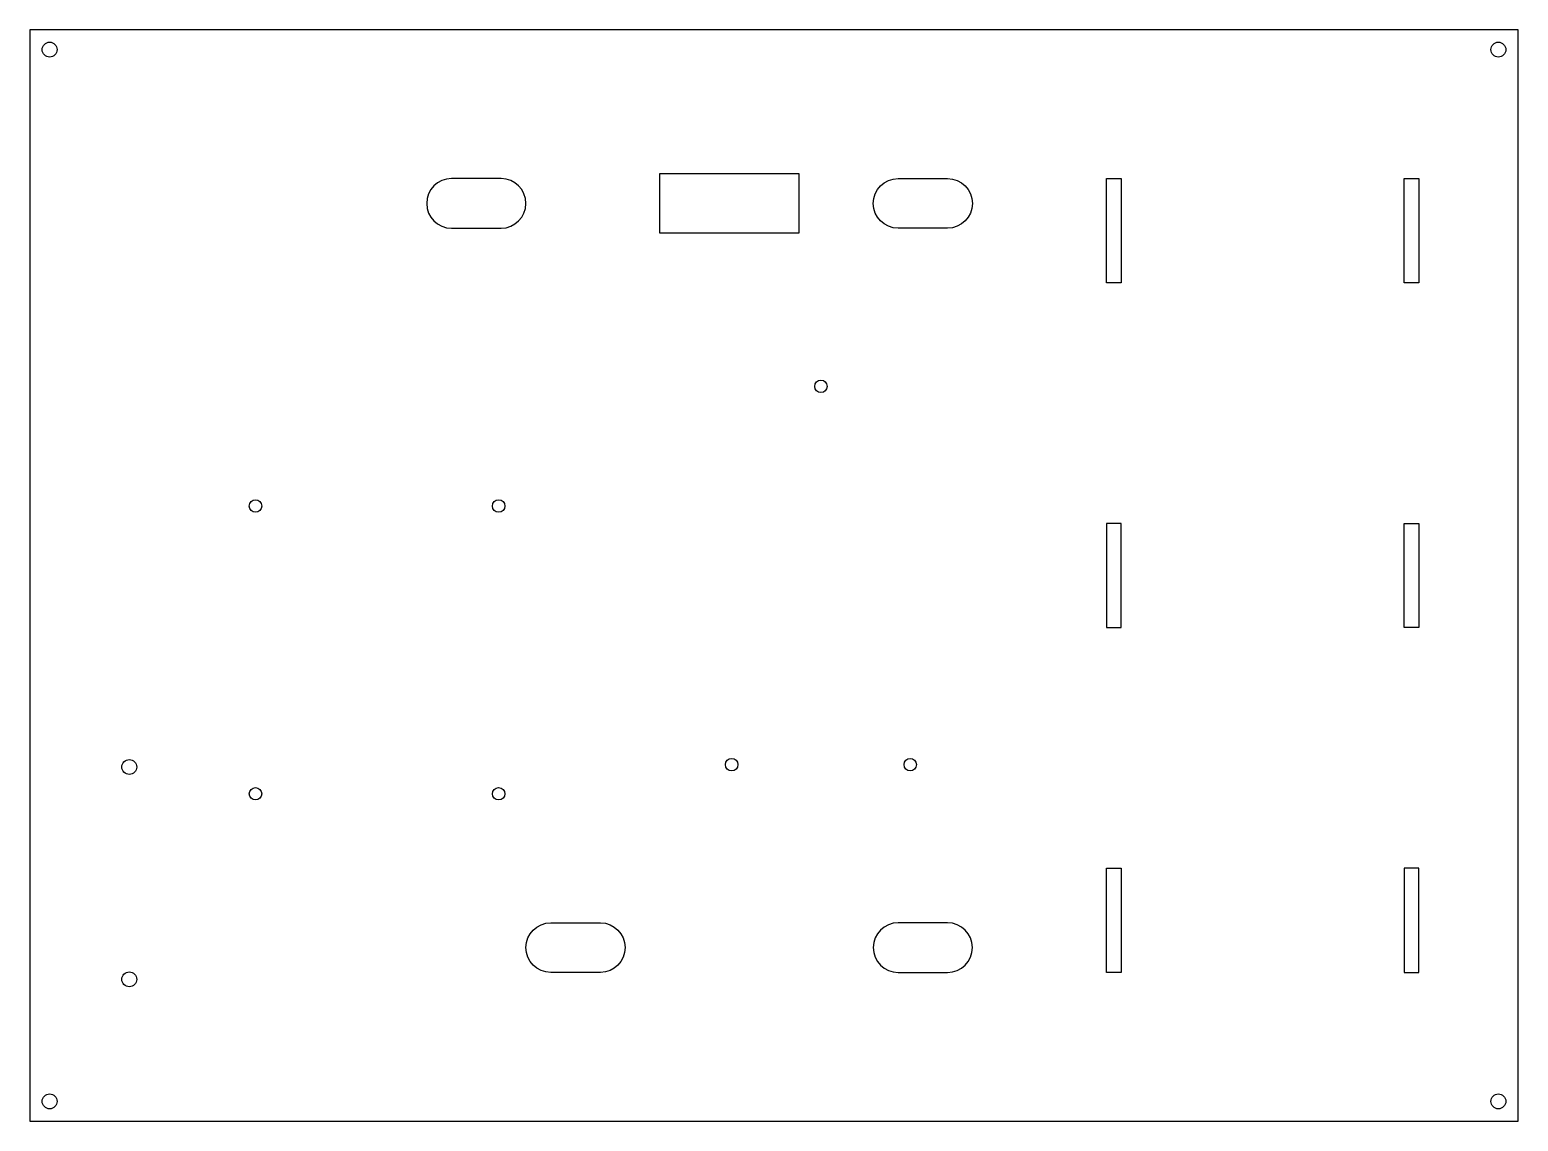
# Model space of a CAD drawing. Header units: millimetres. Extents: x -300 to 0, y -220 to 0.
import ezdxf

# ---------------------------------------------------------------- set-up
doc = ezdxf.new("R2010")
doc.units = ezdxf.units.MM
doc.layers.get('0').update_dxf_attribs({"linetype": 'CONTINUOUS'})

msp = doc.modelspace()

# ---------------------------------------------------------------- linework, layer by layer
for p, q in [((-300, 0), (-300, -220)), ((0, 0), (-300, 0)), ((0, -220), (0, 0)), ((-300, -220), (0, -220))]:
    msp.add_line(p, q)
for points in [[(-300, 0), (-300, -220), (0, -220), (0, 0)], [(-173, -41), (-173, -29), (-145, -29), (-145, -41)], [(-80, -51), (-83, -51), (-83, -30), (-80, -30)], [(-23, -30), (-20, -30), (-20, -51), (-23, -51)], [(-83, -99.5), (-83, -120.5), (-80, -120.5), (-80, -99.5)], [(-20, -99.5), (-20, -120.5), (-23, -120.5), (-23, -99.5)], [(-80, -190), (-83, -190), (-83, -169), (-80, -169)], [(-20, -190), (-20, -169), (-23, -169), (-23, -190)]]:
    msp.add_lwpolyline(points, close=True)
for points in [[(-215, -30, 1), (-215, -40), (-205, -40, 1), (-205, -30)], [(-115, -40), (-125, -40, -1), (-125, -30), (-115, -30, -1)], [(-185, -190), (-195, -190, -1), (-195, -180), (-185, -180, -1)], [(-115, -180), (-125, -180, 1), (-125, -190), (-115, -190, 1)]]:
    msp.add_lwpolyline(points, format="xyb", close=True)
for centre, radius in [((-296, -4), 1.5), ((-4, -4), 1.5), ((-140.54, -71.88), 1.25), ((-254.5, -96), 1.25), ((-205.5, -96), 1.25), ((-158.54, -148.12), 1.25), ((-122.54, -148.12), 1.25), ((-279.95, -148.6), 1.5), ((-254.5, -154), 1.25), ((-205.5, -154), 1.25), ((-279.95, -191.4), 1.5), ((-296, -216), 1.5), ((-4, -216), 1.5)]:
    msp.add_circle(centre, radius)

doc.saveas('drawing.dxf')
